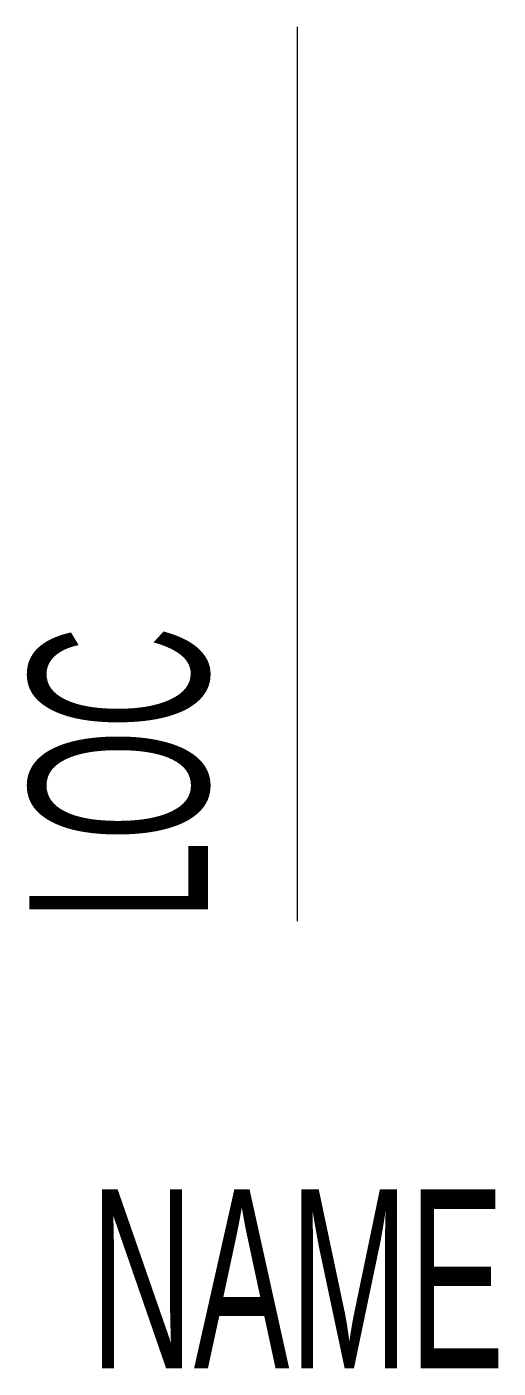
# Model space of a CAD drawing. Header units: inches. Extents: x -1.51 to 1.12, y 2.5 to 10.
import ezdxf
from ezdxf.enums import TextEntityAlignment as Align

# ---------------------------------------------------------------- set-up
doc = ezdxf.new("R2010")
doc.units = ezdxf.units.IN
doc.header["$MEASUREMENT"] = 0

msp = doc.modelspace()

# ---------------------------------------------------------------- linework, layer by layer
at = {"color": 2}
msp.add_line((0, 5), (0, 10), dxfattribs=at)

# ---------------------------------------------------------------- texts
at = {"color": 2, "width": 0.6}
msp.add_attdef('LOC', (-0.5, 5), 'LOC', height=1, rotation=90, dxfattribs=at)
msp.add_attdef('NAME', text='NAME', height=1, dxfattribs=at).set_placement((0, 3), align=Align.MIDDLE_CENTER)

doc.saveas('drawing.dxf')
